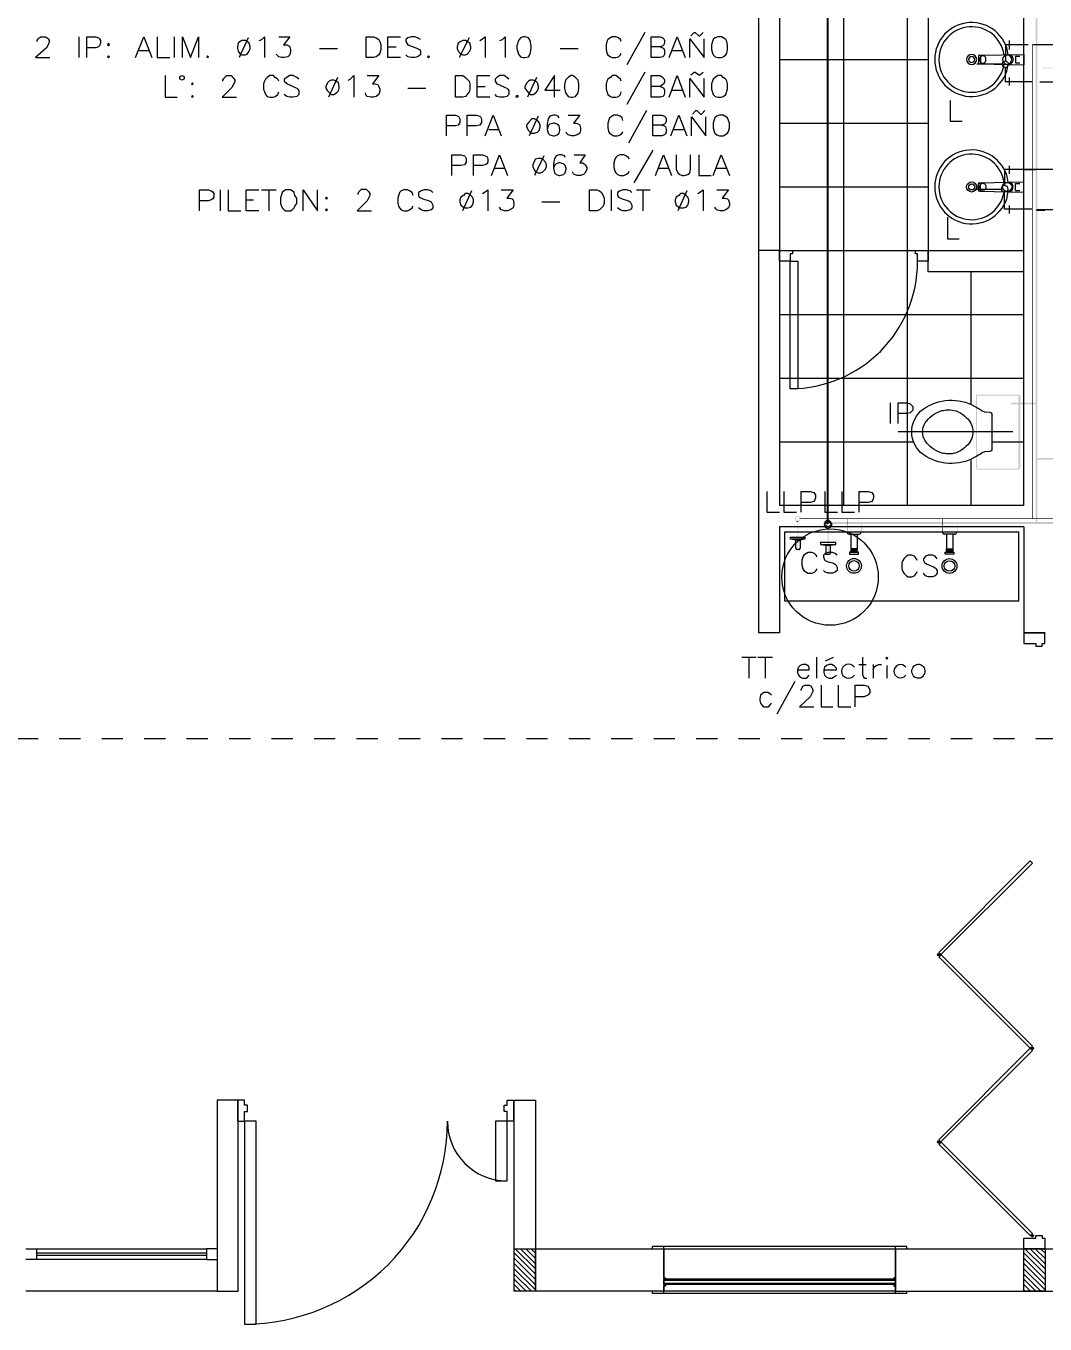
# Model space of a CAD drawing. Header units: metres. Extents: x -22 to 82, y -7 to 32.
# Drawn here: x 11.36 to 16.16, y 12.95 to 19.06 of the extents above; entities that cross this region are included whole.
import ezdxf

# ---------------------------------------------------------------- set-up
doc = ezdxf.new("R2010")
doc.units = ezdxf.units.M
doc.header["$LTSCALE"] = 2
doc.header["$MEASUREMENT"] = 0
doc.linetypes.add('BORDER', pattern=[44.45, 12.7, -6.35, 12.7, -6.35, 0, -6.35])
doc.linetypes.add('DASHDOT', pattern=[25.4, 12.7, -6.35, 0, -6.35])
for name, color, linetype in [('PDF2_-FADE-AC-MONT', 240, 'CONTINUOUS'), ('PDF2_-FADE-IS-AC', 240, 'CONTINUOUS'), ('PDF2_-FADE-IS-AF', 160, 'CONTINUOUS'), ('PDF2_-FADE-IS-AFMONT', 160, 'CONTINUOUS'), ('PDF2_-FADE-IS-TXT', 7, 'CONTINUOUS'), ('PDF2_A_CAL', 240, 'CONTINUOUS'), ('ZLINEA_DE_EJES', 6, 'BORDER'), ('ZSILUETAEDIFICIO', 253, 'CONTINUOUS')]:
    doc.layers.add(name, color=color, linetype=linetype)

msp = doc.modelspace()

# ---------------------------------------------------------------- hatches: boundary and pattern name
at = {"layer": 'PDF2_-FADE-IS-AC'}
h = msp.add_hatch(color=256, dxfattribs=at)
h.paths.add_polyline_path([(14.9857, 16.7264), (14.99, 16.7222), (14.9985, 16.7264), (15.0027, 16.7264), (15.0027, 16.7349), (14.9985, 16.7349), (14.9985, 16.7307), (14.99, 16.7264), (14.9815, 16.7349), (14.9857, 16.7434), (14.99, 16.7476), (14.9985, 16.7434), (15.0027, 16.7349), (15.0027, 16.7476), (14.9985, 16.7476), (14.99, 16.7519), (14.9857, 16.7476), (14.9815, 16.7476), (14.9772, 16.7349), (14.9815, 16.7264)])
h.paths.add_polyline_path([(14.99, 16.5948), (14.9942, 16.5948), (14.9942, 16.7222), (14.99, 16.7222)])
at = {"layer": 'PDF2_-FADE-IS-AF'}
for points in [[(16.3432, 18.8581), (16.3432, 18.8623), (16.1437, 18.8623), (16.1437, 18.8581)], [(16.1109, 18.3781), (16.1109, 18.3866), (16.0556, 18.3866), (16.0556, 18.3781)], [(16.1556, 18.1871), (16.1556, 18.1956), (16.114, 18.1956), (16.114, 18.1871)], [(16.0386, 17.3214), (15.8306, 17.3214), (15.8306, 16.9733), (15.8348, 16.9733), (15.8348, 17.3171), (16.0301, 17.3171), (16.0301, 16.9733), (15.8348, 16.9733), (15.8348, 16.969), (16.0344, 16.969), (16.0344, 16.9733), (16.0386, 16.9733)], [(16.1109, 17.2756), (16.1109, 17.2841), (15.9951, 17.2841), (15.9951, 17.2756)], [(16.2281, 17.0151), (16.2281, 17.0236), (16.1123, 17.0236), (16.1123, 17.0151)], [(15.1322, 16.57), (15.1364, 16.57), (15.1364, 16.6931), (15.1322, 16.6931)], [(15.2895, 16.7186), (15.2895, 16.6752), (15.2942, 16.6752), (15.2942, 16.7144), (15.7455, 16.7144), (15.7455, 16.6752), (15.7425, 16.6752), (15.7425, 16.7144), (15.6723, 16.7144), (15.6805, 16.7186)]]:
    msp.add_hatch(color=256, dxfattribs=at).paths.add_polyline_path(points)
at = {"layer": 'PDF2_-FADE-IS-AFMONT'}
for points in [[(16.1194, 16.7229), (16.1194, 20.5094), (16.1109, 20.5094), (16.1109, 16.7186)], [(16.9934, 16.7133), (16.9934, 16.7218), (15.1331, 16.7218), (15.1331, 16.7133)]]:
    msp.add_hatch(color=256, dxfattribs=at).paths.add_polyline_path(points)
h = msp.add_hatch(color=256, dxfattribs=at)
h.paths.add_polyline_path([(15.1449, 16.7228), (15.1407, 16.7228), (15.1322, 16.7271), (15.1279, 16.7228), (15.1237, 16.7228), (15.1194, 16.7101), (15.1237, 16.7016), (15.1279, 16.7016), (15.1322, 16.6974), (15.1407, 16.7016), (15.1449, 16.7016), (15.1491, 16.7101)])
h.paths.add_polyline_path([(15.1449, 16.7101), (15.1407, 16.7059), (15.1322, 16.7016), (15.1237, 16.7101), (15.1279, 16.7186), (15.1322, 16.7228), (15.1407, 16.7186)], flags=0)
at = {"layer": 'ZSILUETAEDIFICIO'}
h = msp.add_hatch(dxfattribs=at)
h.set_pattern_fill('ANSI31', color=256, scale=0.14, angle=90)
h.set_pattern_definition([(135, (18.650759, 114.654648), (-0.0123743687, -0.0123743687), [])])
h.paths.add_polyline_path([(13.7556, 13.3), (13.6556, 13.3), (13.6556, 13.1), (13.7556, 13.1)])
h = msp.add_hatch(dxfattribs=at)
h.set_pattern_fill('ANSI31', color=256, scale=0.14, angle=90)
h.set_pattern_definition([(135, (21.050759, 114.654648), (-0.0123743687, -0.0123743687), [])])
h.paths.add_polyline_path([(16.1556, 13.3), (16.0556, 13.3), (16.0556, 13.1), (16.1556, 13.1)])

# ---------------------------------------------------------------- linework, layer by layer
at = {"layer": 'PDF2_-FADE-AC-MONT'}
msp.add_lwpolyline([(15.0239, 16.65), (15.0239, 16.6415), (14.956, 16.6415), (14.956, 16.65)], close=True, dxfattribs=at)
for points in [[(15.0239, 16.6415), (15.0027, 16.6373), (14.9815, 16.6373), (14.956, 16.6415)], [(14.9815, 16.5991), (14.9815, 16.6373)], [(15.0027, 16.6373), (15.0027, 16.5991)], [(14.9985, 16.5927), (14.99, 16.5927)]]:
    msp.add_lwpolyline(points, dxfattribs=at)
for centre, start, end in [((14.9878, 16.599), 179.85738, 269.85193), ((14.9963, 16.599), 269.85138, 359.85221)]:
    msp.add_arc(centre, 0.00637, start, end, dxfattribs=at)
at = {"layer": 'PDF2_-FADE-IS-AC', "const_width": 0.003}
for points in [[(16.0964, 16.7376), (16.0964, 17.5366), (16.0964, 18.9685)], [(15.2236, 16.7376), (15.2236, 16.6752)], [(15.6731, 16.7376), (15.6731, 16.6752)], [(15.6731, 16.7376), (16.472, 16.7376), (16.9223, 16.7376), (16.9223, 16.6751)]]:
    msp.add_lwpolyline(points, dxfattribs=at)
at = {"layer": 'PDF2_-FADE-IS-AC'}
msp.add_lwpolyline([(14.99, 16.7222), (14.99, 16.7264)], dxfattribs=at)
msp.add_lwpolyline([(14.9998, 16.7376, 0.003, 0.003, 0), (15.6731, 16.7376, 0, 0, 0)], format="xyseb", dxfattribs=at)
at = {"layer": 'PDF2_-FADE-IS-AF'}
for points in [[(16.0758, 18.9685), (15.9696, 18.9685), (15.9696, 18.892)], [(15.9866, 18.9897), (15.9866, 18.9472)], [(15.8338, 18.8793), (15.9527, 18.8793)], [(16.131, 18.7944), (16.2498, 18.7944), (16.2498, 18.8623)], [(16.0758, 18.3826), (15.9654, 18.3826), (15.9654, 18.3062)], [(15.9866, 18.3996), (15.9866, 18.3614)], [(15.8296, 18.2893), (15.9484, 18.2893)], [(16.2456, 18.2765), (16.2456, 18.1916), (16.131, 18.1916)]]:
    msp.add_lwpolyline(points, dxfattribs=at)
for points in [[(15.9866, 18.8793), (15.9781, 18.8878), (15.9696, 18.892), (15.9569, 18.8878), (15.9527, 18.8793), (15.9569, 18.8666), (15.9696, 18.8623), (15.9781, 18.8666)], [(15.9824, 18.2893), (15.9781, 18.302), (15.9654, 18.3062), (15.9527, 18.302), (15.9484, 18.2893), (15.9527, 18.2808), (15.9654, 18.2765), (15.9781, 18.2808)]]:
    msp.add_lwpolyline(points, close=True, dxfattribs=at)
at = {"layer": 'PDF2_-FADE-IS-AFMONT', "const_width": 0.01}
msp.add_lwpolyline([(15.1319, 16.7112), (15.1319, 20.5009)], dxfattribs=at)
at = {"layer": 'PDF2_-FADE-IS-AFMONT'}
for points in [[(15.1322, 16.7313), (15.1194, 16.7228), (15.1152, 16.7101), (15.1194, 16.6974), (15.1322, 16.6931), (15.1449, 16.6974), (15.1534, 16.7101), (15.1449, 16.7228)], [(15.0982, 16.6252), (15.0982, 16.6167), (15.1704, 16.6167), (15.1704, 16.6252)]]:
    msp.add_lwpolyline(points, close=True, dxfattribs=at)
for points in [[(15.1322, 16.7271), (15.1322, 16.7228)], [(15.1322, 16.6974), (15.1322, 16.7016)], [(15.0982, 16.6167), (15.1237, 16.6125), (15.1449, 16.6125), (15.1704, 16.6167)], [(15.1237, 16.6125), (15.1237, 16.5743)], [(15.1279, 16.57), (15.1407, 16.57)], [(15.1449, 16.5743), (15.1449, 16.6125)]]:
    msp.add_lwpolyline(points, dxfattribs=at)
for centre, start, end in [((15.1258, 16.5764), 180.14779, 270.14862), ((15.1385, 16.5764), 270.14779, 0.14862)]:
    msp.add_arc(centre, 0.00637, start, end, dxfattribs=at)
at = {"layer": 'PDF2_-FADE-IS-TXT'}
for points in [[(14.2702, 19.0279), (14.1853, 18.8751)], [(14.4867, 19.0109), (14.5037, 19.0279), (14.5079, 19.0279), (14.5249, 19.0109), (14.5291, 19.0109), (14.5461, 19.0279)], [(11.4091, 18.9854), (11.4091, 18.9897), (11.4133, 18.9982), (11.4176, 19.0024), (11.426, 19.0067), (11.4473, 19.0067), (11.4558, 19.0024), (11.46, 18.9982), (11.4643, 18.9897), (11.4643, 18.9812), (11.46, 18.9685), (11.4515, 18.9557), (11.4006, 18.909), (11.4685, 18.909)], [(11.6043, 19.0067), (11.6043, 18.909)], [(11.6425, 18.909), (11.6425, 19.0067), (11.685, 19.0067), (11.6977, 19.0024), (11.702, 18.9982), (11.7062, 18.9897), (11.7062, 18.9769), (11.702, 18.9642), (11.6977, 18.96), (11.685, 18.9557), (11.6425, 18.9557)], [(11.8718, 18.909), (11.91, 19.0067), (11.9482, 18.909)], [(11.9737, 19.0067), (11.9737, 18.909), (12.0331, 18.909)], [(12.0543, 19.0067), (12.0543, 18.909)], [(12.0925, 18.909), (12.0925, 19.0067), (12.1307, 18.909), (12.1689, 19.0067), (12.1689, 18.909)], [(12.4024, 19.0024), (12.3599, 18.909)], [(12.4533, 18.9897), (12.4661, 18.9939), (12.4788, 19.0067), (12.4788, 18.909)], [(12.5467, 19.0067), (12.5977, 19.0067), (12.568, 18.9685), (12.5849, 18.9685), (12.5934, 18.9642), (12.5977, 18.96), (12.6019, 18.9472), (12.6019, 18.9387), (12.5977, 18.9218), (12.5892, 18.9133), (12.5722, 18.909), (12.5595, 18.909), (12.5467, 18.9133), (12.5425, 18.9175), (12.534, 18.926)], [(12.7378, 18.9515), (12.8227, 18.9515)], [(13.1198, 18.909), (13.0604, 18.909), (13.0604, 19.0067), (13.1198, 19.0067)], [(13.0604, 18.96), (13.0986, 18.96)], [(13.2132, 18.9939), (13.2005, 19.0024), (13.1877, 19.0067), (13.1707, 19.0067), (13.1538, 19.0024), (13.1453, 18.9939), (13.1453, 18.9854), (13.1538, 18.9685), (13.1665, 18.9642), (13.192, 18.9557), (13.2089, 18.9472), (13.2132, 18.9387), (13.2132, 18.9218), (13.2005, 18.9133), (13.1877, 18.909), (13.1707, 18.909), (13.1538, 18.9133), (13.1453, 18.9218)], [(13.4424, 19.0024), (13.3957, 18.909)], [(13.4934, 18.9897), (13.5019, 18.9939), (13.5188, 19.0067), (13.5188, 18.909)], [(13.5868, 18.9897), (13.5995, 18.9939), (13.6122, 19.0067), (13.6122, 18.909)], [(13.8712, 18.9515), (13.9561, 18.9515)], [(14.1598, 18.9854), (14.1556, 18.9939), (14.1471, 19.0024), (14.1344, 19.0067), (14.1174, 19.0067), (14.1089, 19.0024), (14.0962, 18.9939), (14.0919, 18.9854), (14.0877, 18.9685), (14.0877, 18.9472), (14.0919, 18.9303), (14.0962, 18.9218), (14.1089, 18.9133), (14.1174, 18.909), (14.1344, 18.909), (14.1471, 18.9133), (14.1556, 18.9218), (14.1598, 18.9303)], [(14.3424, 18.96), (14.3551, 18.9557), (14.3593, 18.9515), (14.3636, 18.943), (14.3636, 18.926), (14.3593, 18.9175), (14.3551, 18.9133), (14.3424, 18.909), (14.2999, 18.909), (14.2999, 19.0067), (14.3424, 19.0067), (14.3551, 19.0024), (14.3593, 18.9982), (14.3636, 18.9897), (14.3636, 18.9812), (14.3593, 18.9685), (14.3551, 18.9642), (14.3424, 18.96), (14.2999, 18.96)], [(14.3848, 18.909), (14.423, 19.0067), (14.4612, 18.909)], [(14.4824, 18.909), (14.4824, 18.9982), (14.5504, 18.909), (14.5504, 18.9982)], [(11.8888, 18.943), (11.9354, 18.943)], [(14.3975, 18.943), (14.4442, 18.943)], [(14.2702, 18.8411), (14.1853, 18.6883)], [(14.4867, 18.8284), (14.5037, 18.8411), (14.5079, 18.8411), (14.5249, 18.8284), (14.5291, 18.8284), (14.5461, 18.8411)], [(12.0119, 18.8241), (12.0119, 18.7222), (12.067, 18.7222)], [(12.2835, 18.7987), (12.2835, 18.8029), (12.2878, 18.8114), (12.3005, 18.8241), (12.3217, 18.8241), (12.3302, 18.8156), (12.3345, 18.8114), (12.3387, 18.8029), (12.3387, 18.7944), (12.326, 18.7689), (12.2793, 18.7222), (12.3472, 18.7222)], [(12.5467, 18.7987), (12.5425, 18.8071), (12.5297, 18.8156), (12.5213, 18.8241), (12.5043, 18.8241), (12.4915, 18.8156), (12.4831, 18.8071), (12.4788, 18.7987), (12.4746, 18.7859), (12.4746, 18.7605), (12.4831, 18.735), (12.4915, 18.7265), (12.5043, 18.7222), (12.5213, 18.7222), (12.5297, 18.7265), (12.5425, 18.735), (12.5467, 18.7477)], [(12.6401, 18.8071), (12.6316, 18.8156), (12.6146, 18.8241), (12.5977, 18.8241), (12.5722, 18.8071), (12.5722, 18.7987), (12.5807, 18.7902), (12.5849, 18.7859), (12.5934, 18.7817), (12.6231, 18.7689), (12.6316, 18.7647), (12.6359, 18.7605), (12.6401, 18.752), (12.6401, 18.735), (12.6316, 18.7265), (12.6146, 18.7222), (12.5977, 18.7222), (12.5849, 18.7265), (12.5722, 18.735)], [(12.8227, 18.8156), (12.7802, 18.7222)], [(12.8736, 18.8029), (12.8821, 18.8071), (12.8991, 18.8241), (12.8991, 18.7222)], [(12.9627, 18.8241), (13.0179, 18.8241), (12.9882, 18.7859), (13.0009, 18.7859), (13.0137, 18.7817), (13.0179, 18.7732), (13.0222, 18.7605), (13.0222, 18.752), (13.0179, 18.735), (13.0052, 18.7265), (12.9925, 18.7222), (12.9797, 18.7222), (12.9627, 18.7265), (12.9585, 18.7307), (12.9542, 18.7435)], [(13.5401, 18.7222), (13.4806, 18.7222), (13.4806, 18.8241), (13.5401, 18.8241)], [(13.4806, 18.7732), (13.5188, 18.7732)], [(13.6292, 18.8071), (13.6207, 18.8156), (13.608, 18.8241), (13.5868, 18.8241), (13.574, 18.8156), (13.5655, 18.8071), (13.5655, 18.7987), (13.5698, 18.7902), (13.574, 18.7859), (13.5825, 18.7817), (13.6122, 18.7689), (13.6207, 18.7647), (13.625, 18.7605), (13.6292, 18.752), (13.6292, 18.735), (13.6207, 18.7265), (13.608, 18.7222), (13.5868, 18.7222), (13.574, 18.7265), (13.5655, 18.735)], [(13.7608, 18.8156), (13.7183, 18.7222)], [(13.8457, 18.7222), (13.8457, 18.8241), (13.799, 18.7562), (13.8712, 18.7562)], [(14.1598, 18.7987), (14.1556, 18.8071), (14.1471, 18.8156), (14.1344, 18.8241), (14.1174, 18.8241), (14.1089, 18.8156), (14.0962, 18.8071), (14.0919, 18.7987), (14.0877, 18.7859), (14.0877, 18.7605), (14.0962, 18.735), (14.1089, 18.7265), (14.1174, 18.7222), (14.1344, 18.7222), (14.1471, 18.7265), (14.1556, 18.735), (14.1598, 18.7477)], [(14.3424, 18.7732), (14.3551, 18.7689), (14.3593, 18.7647), (14.3636, 18.7562), (14.3636, 18.7435), (14.3593, 18.7307), (14.3551, 18.7265), (14.3424, 18.7222), (14.2999, 18.7222), (14.2999, 18.8241), (14.3424, 18.8241), (14.3551, 18.8156), (14.3593, 18.8114), (14.3636, 18.8029), (14.3636, 18.7944), (14.3593, 18.7859), (14.3551, 18.7817), (14.3424, 18.7732), (14.2999, 18.7732)], [(14.3848, 18.7222), (14.423, 18.8241), (14.4612, 18.7222)], [(14.4824, 18.7222), (14.4824, 18.8114), (14.5504, 18.7222), (14.5504, 18.8114)], [(13.1538, 18.7647), (13.2387, 18.7647)], [(14.3975, 18.7562), (14.4442, 18.7562)], [(15.7093, 18.7071), (15.7093, 18.6095), (15.7645, 18.6095)], [(14.278, 18.6593), (14.1931, 18.5065)], [(14.4945, 18.6424), (14.5115, 18.6593), (14.5157, 18.6593), (14.5327, 18.6424), (14.537, 18.6424), (14.5539, 18.6593)], [(13.3356, 18.5405), (13.3356, 18.6381), (13.3781, 18.6381), (13.3908, 18.6339), (13.3951, 18.6296), (13.3993, 18.6211), (13.3993, 18.6042), (13.3951, 18.5957), (13.3908, 18.5914), (13.3781, 18.5872), (13.3356, 18.5872)], [(13.4333, 18.5405), (13.4333, 18.6381), (13.4757, 18.6381), (13.4927, 18.6339), (13.4969, 18.6296), (13.5012, 18.6211), (13.5012, 18.6042), (13.4969, 18.5957), (13.4927, 18.5914), (13.4757, 18.5872), (13.4333, 18.5872)], [(13.5182, 18.5405), (13.5564, 18.6381), (13.5946, 18.5405)], [(13.7686, 18.6339), (13.7262, 18.5405)], [(13.8663, 18.6254), (13.862, 18.6339), (13.8493, 18.6381), (13.8408, 18.6381), (13.8238, 18.6339), (13.8153, 18.6211), (13.8111, 18.5957), (13.8111, 18.5702), (13.8153, 18.5532), (13.8238, 18.5447), (13.8408, 18.5405), (13.845, 18.5405), (13.8578, 18.5447), (13.8663, 18.5532), (13.8705, 18.566), (13.8705, 18.5702), (13.8663, 18.5872), (13.8578, 18.5957), (13.845, 18.5999), (13.8408, 18.5999), (13.8238, 18.5957), (13.8153, 18.5872), (13.8111, 18.5702)], [(13.9087, 18.6381), (13.9639, 18.6381), (13.9342, 18.5999), (13.9469, 18.5999), (13.9596, 18.5957), (13.9639, 18.5914), (13.9681, 18.5787), (13.9681, 18.566), (13.9639, 18.5532), (13.9512, 18.5447), (13.9384, 18.5405), (13.9257, 18.5405), (13.9087, 18.5447), (13.9045, 18.549), (13.9002, 18.5575)], [(14.1677, 18.6127), (14.1634, 18.6254), (14.1549, 18.6339), (14.1422, 18.6381), (14.1252, 18.6381), (14.1167, 18.6339), (14.104, 18.6254), (14.0955, 18.5999), (14.0955, 18.5787), (14.0997, 18.5617), (14.104, 18.5532), (14.1167, 18.5447), (14.1252, 18.5405), (14.1422, 18.5405), (14.1549, 18.5447), (14.1634, 18.5532), (14.1677, 18.5617)], [(14.3502, 18.5914), (14.3629, 18.5872), (14.3672, 18.5829), (14.3714, 18.5702), (14.3714, 18.5575), (14.3672, 18.549), (14.3629, 18.5447), (14.3502, 18.5405), (14.3077, 18.5405), (14.3077, 18.6381), (14.3502, 18.6381), (14.3629, 18.6339), (14.3672, 18.6296), (14.3714, 18.6211), (14.3714, 18.6084), (14.3672, 18.5999), (14.3629, 18.5957), (14.3502, 18.5914), (14.3077, 18.5914)], [(14.3926, 18.5405), (14.4308, 18.6381), (14.469, 18.5405)], [(14.4903, 18.5405), (14.4903, 18.6296), (14.5582, 18.5405), (14.5582, 18.6296)], [(13.5351, 18.5702), (13.5818, 18.5702)], [(14.4054, 18.5702), (14.4521, 18.5702)], [(14.3077, 18.4726), (14.2186, 18.3197)], [(13.3611, 18.3537), (13.3611, 18.4513), (13.4036, 18.4513), (13.4205, 18.4471), (13.4248, 18.4429), (13.429, 18.4344), (13.429, 18.4174), (13.4248, 18.4089), (13.4205, 18.4046), (13.4036, 18.4004), (13.3611, 18.4004)], [(13.463, 18.3537), (13.463, 18.4513), (13.5054, 18.4513), (13.5182, 18.4471), (13.5267, 18.4429), (13.5309, 18.4344), (13.5309, 18.4174), (13.5267, 18.4089), (13.5182, 18.4046), (13.5054, 18.4004), (13.463, 18.4004)], [(13.5479, 18.3537), (13.5861, 18.4513), (13.6243, 18.3537)], [(13.7941, 18.4471), (13.7516, 18.3537)], [(13.896, 18.4386), (13.8917, 18.4471), (13.879, 18.4513), (13.8663, 18.4513), (13.8535, 18.4471), (13.845, 18.4344), (13.8408, 18.4089), (13.8408, 18.3877), (13.845, 18.3664), (13.8535, 18.358), (13.8663, 18.3537), (13.8705, 18.3537), (13.8875, 18.358), (13.896, 18.3664), (13.9002, 18.3834), (13.9002, 18.3877), (13.896, 18.4004), (13.8875, 18.4089), (13.8705, 18.4131), (13.8663, 18.4131), (13.8535, 18.4089), (13.845, 18.4004), (13.8408, 18.3877)], [(13.9384, 18.4513), (13.9894, 18.4513), (13.9639, 18.4131), (13.9766, 18.4131), (13.9851, 18.4089), (13.9894, 18.4046), (13.9979, 18.3919), (13.9979, 18.3834), (13.9894, 18.3664), (13.9809, 18.358), (13.9681, 18.3537), (13.9512, 18.3537), (13.9384, 18.358), (13.9342, 18.3622), (13.9299, 18.3707)], [(14.1974, 18.4301), (14.1931, 18.4386), (14.1804, 18.4471), (14.1719, 18.4513), (14.1549, 18.4513), (14.1422, 18.4471), (14.1337, 18.4386), (14.1294, 18.4301), (14.1252, 18.4131), (14.1252, 18.3919), (14.1294, 18.3749), (14.1337, 18.3664), (14.1422, 18.358), (14.1549, 18.3537), (14.1719, 18.3537), (14.1804, 18.358), (14.1931, 18.3664), (14.1974, 18.3749)], [(14.3205, 18.3537), (14.3587, 18.4513), (14.3969, 18.3537)], [(14.4181, 18.4513), (14.4181, 18.3834), (14.4266, 18.3664), (14.4351, 18.358), (14.4478, 18.3537), (14.4563, 18.3537), (14.4733, 18.358), (14.4818, 18.3664), (14.486, 18.3834), (14.486, 18.4513)], [(14.5242, 18.4513), (14.5242, 18.3537), (14.5837, 18.3537)], [(14.5922, 18.3537), (14.6304, 18.4513), (14.6686, 18.3537)], [(13.5606, 18.3877), (13.6116, 18.3877)], [(14.3332, 18.3877), (14.3799, 18.3877)], [(14.6049, 18.3877), (14.6516, 18.3877)], [(12.1725, 18.1882), (12.1725, 18.2858), (12.215, 18.2858), (12.2277, 18.2815), (12.2362, 18.2773), (12.2404, 18.2688), (12.2404, 18.2518), (12.2362, 18.2433), (12.2277, 18.2391), (12.215, 18.2348), (12.1725, 18.2348)], [(12.2701, 18.2858), (12.2701, 18.1882)], [(12.3083, 18.2858), (12.3083, 18.1882), (12.3678, 18.1882)], [(12.4527, 18.1882), (12.3932, 18.1882), (12.3932, 18.2858), (12.4527, 18.2858)], [(12.4654, 18.2858), (12.5333, 18.2858)], [(12.4994, 18.2858), (12.4994, 18.1882)], [(12.6607, 18.1882), (12.6607, 18.2858), (12.7286, 18.1882), (12.7286, 18.2858)], [(12.9196, 18.2646), (12.9196, 18.2688), (12.9239, 18.2773), (12.9366, 18.29), (12.9578, 18.29), (12.9663, 18.2815), (12.9706, 18.2773), (12.9748, 18.2688), (12.9748, 18.2603), (12.9621, 18.2348), (12.9154, 18.1882), (12.9833, 18.1882)], [(13.1786, 18.2603), (13.1743, 18.2731), (13.1616, 18.2815), (13.1531, 18.2858), (13.1361, 18.2858), (13.1234, 18.2815), (13.1149, 18.2731), (13.1064, 18.2476), (13.1064, 18.2221), (13.1106, 18.2094), (13.1149, 18.2009), (13.1234, 18.1924), (13.1361, 18.1882), (13.1531, 18.1882), (13.1616, 18.1924), (13.1743, 18.2009), (13.1786, 18.2094)], [(13.272, 18.2731), (13.2635, 18.2815), (13.2465, 18.2858), (13.2295, 18.2858), (13.2168, 18.2815), (13.204, 18.2731), (13.204, 18.2603), (13.2083, 18.2518), (13.2253, 18.2433), (13.255, 18.2348), (13.2635, 18.2306), (13.272, 18.2136), (13.272, 18.2009), (13.2635, 18.1924), (13.2465, 18.1882), (13.2295, 18.1882), (13.2168, 18.1924), (13.204, 18.2009)], [(13.4545, 18.2815), (13.412, 18.1882)], [(13.5054, 18.2688), (13.5139, 18.2731), (13.5309, 18.2858), (13.5309, 18.1882)], [(13.5946, 18.2858), (13.6498, 18.2858), (13.62, 18.2476), (13.6328, 18.2476), (13.6455, 18.2433), (13.6498, 18.2391), (13.654, 18.2221), (13.654, 18.2136), (13.6498, 18.2009), (13.637, 18.1924), (13.6243, 18.1882), (13.6116, 18.1882), (13.5946, 18.1924), (13.5903, 18.1966), (13.5861, 18.2051)], [(14.1125, 18.2858), (14.1125, 18.1882)], [(14.2101, 18.2731), (14.2016, 18.2815), (14.1846, 18.2858), (14.1677, 18.2858), (14.1549, 18.2815), (14.1422, 18.2731), (14.1422, 18.2603), (14.1464, 18.2518), (14.1634, 18.2433), (14.1931, 18.2348), (14.2016, 18.2306), (14.2101, 18.2136), (14.2101, 18.2009), (14.2016, 18.1924), (14.1846, 18.1882), (14.1677, 18.1882), (14.1549, 18.1924), (14.1422, 18.2009)], [(14.2313, 18.2858), (14.295, 18.2858)], [(14.261, 18.2858), (14.261, 18.1882)], [(14.469, 18.2815), (14.4266, 18.1882)], [(14.52, 18.2688), (14.5285, 18.2731), (14.5455, 18.2858), (14.5455, 18.1882)], [(14.6091, 18.2858), (14.6643, 18.2858), (14.6346, 18.2476), (14.6473, 18.2476), (14.6601, 18.2433), (14.6643, 18.2391), (14.6686, 18.2221), (14.6686, 18.2136), (14.6643, 18.2009), (14.6516, 18.1924), (14.6388, 18.1882), (14.6261, 18.1882), (14.6091, 18.1924), (14.6049, 18.1966), (14.6006, 18.2051)], [(12.3932, 18.2391), (12.4272, 18.2391)], [(13.7856, 18.2306), (13.8705, 18.2306)], [(15.6966, 18.1573), (15.6966, 18.0555), (15.7517, 18.0555)], [(15.4263, 17.2832), (15.4263, 17.1856)], [(15.4645, 17.1856), (15.4645, 17.2832), (15.5069, 17.2832), (15.5197, 17.2789), (15.5324, 17.2662), (15.5324, 17.2492), (15.5197, 17.2365), (15.5069, 17.2323), (15.4645, 17.2323)], [(14.8452, 16.8654), (14.8452, 16.7677), (14.9047, 16.7677)], [(14.9259, 16.8654), (14.9259, 16.7677), (14.9853, 16.7677)], [(15.0066, 16.7677), (15.0066, 16.8654), (15.049, 16.8654), (15.066, 16.8611), (15.0702, 16.8569), (15.0745, 16.8484), (15.0745, 16.8356), (15.0702, 16.8229), (15.066, 16.8187), (15.049, 16.8144), (15.0066, 16.8144)], [(15.1183, 16.8654), (15.1183, 16.7677), (15.1777, 16.7677)], [(15.199, 16.8654), (15.199, 16.7677), (15.2584, 16.7677)], [(15.2796, 16.7677), (15.2796, 16.8654), (15.3221, 16.8654), (15.339, 16.8611), (15.3433, 16.8569), (15.3475, 16.8484), (15.3475, 16.8356), (15.3433, 16.8229), (15.339, 16.8187), (15.3221, 16.8144), (15.2796, 16.8144)], [(15.0824, 16.5573), (15.0782, 16.5658), (15.0697, 16.5743), (15.057, 16.5785), (15.04, 16.5785), (15.0315, 16.5743), (15.0188, 16.5658), (15.0145, 16.5573), (15.0103, 16.5403), (15.0103, 16.5191), (15.0145, 16.5021), (15.0188, 16.4936), (15.0315, 16.4851), (15.04, 16.4809), (15.057, 16.4809), (15.0697, 16.4851), (15.0782, 16.4936), (15.0824, 16.5021)], [(15.1758, 16.5658), (15.1673, 16.5743), (15.1546, 16.5785), (15.1334, 16.5785), (15.1206, 16.5743), (15.1122, 16.5658), (15.1122, 16.5573), (15.1164, 16.5446), (15.1206, 16.5403), (15.1291, 16.5361), (15.1588, 16.5276), (15.1673, 16.5233), (15.1716, 16.5191), (15.1758, 16.5064), (15.1758, 16.4936), (15.1673, 16.4851), (15.1546, 16.4809), (15.1334, 16.4809), (15.1206, 16.4851), (15.1122, 16.4936)], [(15.5536, 16.5403), (15.5494, 16.5488), (15.5409, 16.5615), (15.5282, 16.5658), (15.5112, 16.5658), (15.5027, 16.5615), (15.49, 16.5488), (15.4857, 16.5403), (15.4815, 16.5276), (15.4815, 16.5021), (15.4857, 16.4894), (15.49, 16.4809), (15.5027, 16.4682), (15.5112, 16.4639), (15.5282, 16.4639), (15.5409, 16.4682), (15.5494, 16.4809), (15.5536, 16.4894)], [(15.647, 16.5488), (15.6385, 16.5615), (15.6258, 16.5658), (15.6046, 16.5658), (15.5918, 16.5615), (15.5833, 16.5488), (15.5833, 16.5403), (15.5876, 16.5318), (15.5918, 16.5276), (15.6003, 16.5233), (15.63, 16.5106), (15.6385, 16.5064), (15.6428, 16.5021), (15.647, 16.4936), (15.647, 16.4809), (15.6385, 16.4682), (15.6258, 16.4639), (15.6046, 16.4639), (15.5918, 16.4682), (15.5833, 16.4809)], [(14.7269, 16.085), (14.7948, 16.085)], [(14.7608, 16.085), (14.7608, 15.9874)], [(14.8033, 16.085), (14.8712, 16.085)], [(14.8372, 16.085), (14.8372, 15.9874)], [(15.0792, 16.085), (15.0792, 15.9874)], [(15.1217, 16.0681), (15.1599, 16.085)], [(15.2957, 16.085), (15.2957, 16.0044), (15.2999, 15.9916), (15.3084, 15.9874), (15.3169, 15.9874)], [(14.9901, 16.0256), (15.0452, 16.0256), (15.0452, 16.0341), (15.041, 16.0426), (15.0368, 16.0468), (15.0283, 16.0511), (15.0155, 16.0511), (15.0028, 16.0468), (14.9943, 16.0383), (14.9901, 16.0256), (14.9901, 16.0129), (14.9943, 16.0001), (15.0028, 15.9916), (15.0155, 15.9874), (15.0283, 15.9874), (15.0368, 15.9916), (15.0452, 16.0001)], [(15.1132, 16.0256), (15.1726, 16.0256), (15.1726, 16.0341), (15.1641, 16.0426), (15.1599, 16.0468), (15.1514, 16.0511), (15.1386, 16.0511), (15.1259, 16.0468), (15.1174, 16.0383), (15.1132, 16.0256), (15.1132, 16.0129), (15.1174, 16.0001), (15.1259, 15.9916), (15.1386, 15.9874), (15.1514, 15.9874), (15.1599, 15.9916), (15.1726, 16.0001)], [(15.2787, 16.0511), (15.3127, 16.0511)], [(15.3466, 16.0511), (15.3466, 15.9874)], [(15.3466, 16.0256), (15.3509, 16.0383), (15.3594, 16.0468), (15.3721, 16.0511), (15.3848, 16.0511)], [(15.4103, 16.0468), (15.4103, 15.9874)], [(14.9773, 15.9704), (14.8924, 15.8176)], [(14.867, 15.9067), (14.8585, 15.9152), (14.85, 15.9195), (14.833, 15.9195), (14.8245, 15.9152), (14.816, 15.9067), (14.8118, 15.8898), (14.8118, 15.8813), (14.816, 15.8685), (14.8245, 15.8558), (14.833, 15.8516), (14.85, 15.8516), (14.8585, 15.8558), (14.867, 15.8685)], [(15.007, 15.928), (15.007, 15.9322), (15.0155, 15.9492), (15.024, 15.9534), (15.0452, 15.9534), (15.0537, 15.9492), (15.0622, 15.9322), (15.0622, 15.9237), (15.0495, 15.8983), (14.9985, 15.8516), (15.0665, 15.8516)], [(15.1004, 15.9534), (15.1004, 15.8516), (15.1556, 15.8516)], [(15.1811, 15.9534), (15.1811, 15.8516), (15.2405, 15.8516)], [(15.2617, 15.8516), (15.2617, 15.9534), (15.3042, 15.9534), (15.3212, 15.9492), (15.3297, 15.9322), (15.3297, 15.9195), (15.3254, 15.911), (15.3212, 15.9067), (15.3042, 15.8983), (15.2617, 15.8983)]]:
    msp.add_lwpolyline(points, dxfattribs=at)
for points in [[(11.7444, 18.9769), (11.7402, 18.9685), (11.7444, 18.9642), (11.7487, 18.9685)], [(12.3727, 18.9897), (12.3642, 18.9854), (12.3557, 18.9769), (12.3515, 18.96), (12.3515, 18.9515), (12.3557, 18.9387), (12.3642, 18.926), (12.3727, 18.9218), (12.3897, 18.9218), (12.3982, 18.926), (12.4066, 18.9387), (12.4109, 18.9515), (12.4109, 18.96), (12.4066, 18.9769), (12.3982, 18.9854), (12.3897, 18.9897)], [(12.9585, 18.909), (12.9585, 19.0067), (12.9925, 19.0067), (13.0052, 19.0024), (13.0179, 18.9939), (13.0222, 18.9854), (13.0264, 18.9685), (13.0264, 18.9472), (13.0222, 18.9303), (13.0179, 18.9218), (13.0052, 18.9133), (12.9925, 18.909)], [(13.4127, 18.9897), (13.4042, 18.9854), (13.3915, 18.9769), (13.3872, 18.96), (13.3872, 18.9515), (13.3915, 18.9387), (13.4042, 18.926), (13.4127, 18.9218), (13.4254, 18.9218), (13.4339, 18.926), (13.4467, 18.9387), (13.4509, 18.9515), (13.4509, 18.96), (13.4467, 18.9769), (13.4339, 18.9854), (13.4254, 18.9897)], [(13.6971, 19.0067), (13.6844, 19.0024), (13.6759, 18.9897), (13.6674, 18.9642), (13.6674, 18.9515), (13.6759, 18.926), (13.6844, 18.9133), (13.6971, 18.909), (13.7056, 18.909), (13.7226, 18.9133), (13.7311, 18.926), (13.7353, 18.9515), (13.7353, 18.9642), (13.7311, 18.9897), (13.7226, 19.0024), (13.7056, 19.0067)], [(14.614, 19.0067), (14.6013, 19.0024), (14.5928, 18.9939), (14.5886, 18.9854), (14.5843, 18.9685), (14.5843, 18.9472), (14.5886, 18.9303), (14.5928, 18.9218), (14.6013, 18.9133), (14.614, 18.909), (14.631, 18.909), (14.6395, 18.9133), (14.6522, 18.9218), (14.6565, 18.9303), (14.6607, 18.9472), (14.6607, 18.9685), (14.6565, 18.9854), (14.6522, 18.9939), (14.6395, 19.0024), (14.631, 19.0067)], [(11.7444, 18.9175), (11.7402, 18.9133), (11.7444, 18.909), (11.7487, 18.9133)], [(12.2114, 18.9175), (12.2071, 18.9133), (12.2114, 18.909), (12.2156, 18.9133)], [(13.2514, 18.9175), (13.2472, 18.9133), (13.2514, 18.909), (13.2556, 18.9133)], [(12.1392, 18.7902), (12.135, 18.7859), (12.1392, 18.7817), (12.1435, 18.7859)], [(12.7929, 18.8029), (12.7844, 18.7987), (12.776, 18.7902), (12.7675, 18.7732), (12.7675, 18.7647), (12.776, 18.752), (12.7929, 18.735), (12.8057, 18.735), (12.8184, 18.7435), (12.8269, 18.752), (12.8311, 18.7647), (12.8311, 18.7732), (12.8269, 18.7902), (12.8184, 18.7987), (12.8057, 18.8029)], [(13.3787, 18.7222), (13.3787, 18.8241), (13.4127, 18.8241), (13.4254, 18.8156), (13.4424, 18.7987), (13.4467, 18.7859), (13.4467, 18.7605), (13.4424, 18.7477), (13.4339, 18.735), (13.4254, 18.7265), (13.4127, 18.7222)], [(13.7311, 18.8029), (13.7226, 18.7987), (13.7141, 18.7902), (13.7056, 18.7732), (13.7056, 18.7647), (13.7141, 18.752), (13.7226, 18.7435), (13.7311, 18.735), (13.7438, 18.735), (13.7566, 18.7435), (13.765, 18.752), (13.7693, 18.7647), (13.7693, 18.7732), (13.765, 18.7902), (13.7566, 18.7987), (13.7438, 18.8029)], [(13.9221, 18.8241), (13.9094, 18.8156), (13.8966, 18.8029), (13.8924, 18.7817), (13.8924, 18.7647), (13.8966, 18.7435), (13.9094, 18.7265), (13.9221, 18.7222), (13.9306, 18.7222), (13.9433, 18.7265), (13.9561, 18.7435), (13.9603, 18.7647), (13.9603, 18.7817), (13.9561, 18.8029), (13.9433, 18.8156), (13.9306, 18.8241)], [(14.614, 18.8241), (14.6013, 18.8156), (14.5928, 18.8071), (14.5886, 18.7987), (14.5843, 18.7859), (14.5843, 18.7605), (14.5928, 18.735), (14.6013, 18.7265), (14.614, 18.7222), (14.631, 18.7222), (14.6395, 18.7265), (14.6522, 18.735), (14.6607, 18.7605), (14.6607, 18.7859), (14.6565, 18.7987), (14.6522, 18.8071), (14.6395, 18.8156), (14.631, 18.8241)], [(12.1392, 18.7307), (12.135, 18.7265), (12.1392, 18.7222), (12.1435, 18.7265)], [(13.6674, 18.7307), (13.6632, 18.7265), (13.6674, 18.7222), (13.6759, 18.7265)], [(13.7389, 18.6211), (13.7219, 18.6042), (13.7134, 18.5914), (13.7134, 18.5829), (13.7219, 18.566), (13.7304, 18.5575), (13.7389, 18.5532), (13.7516, 18.5532), (13.7644, 18.5575), (13.7729, 18.566), (13.7771, 18.5829), (13.7771, 18.5914), (13.7729, 18.6042), (13.7644, 18.6127), (13.7516, 18.6211)], [(14.6219, 18.6381), (14.6091, 18.6339), (14.6006, 18.6254), (14.5922, 18.5999), (14.5922, 18.5787), (14.5964, 18.5617), (14.6006, 18.5532), (14.6091, 18.5447), (14.6219, 18.5405), (14.6388, 18.5405), (14.6473, 18.5447), (14.6601, 18.5532), (14.6643, 18.5617), (14.6686, 18.5787), (14.6686, 18.5999), (14.6601, 18.6254), (14.6473, 18.6339), (14.6388, 18.6381)], [(13.7686, 18.4344), (13.7559, 18.4301), (13.7474, 18.4174), (13.7432, 18.4046), (13.7432, 18.3962), (13.7474, 18.3834), (13.7559, 18.3707), (13.7686, 18.3664), (13.7814, 18.3664), (13.7898, 18.3707), (13.8026, 18.3834), (13.8068, 18.3962), (13.8068, 18.4046), (13.8026, 18.4174), (13.7898, 18.4301), (13.7814, 18.4344)], [(12.58, 18.2858), (12.5715, 18.2815), (12.563, 18.2731), (12.5546, 18.2476), (12.5546, 18.2221), (12.5588, 18.2094), (12.563, 18.2009), (12.5715, 18.1924), (12.58, 18.1882), (12.6012, 18.1882), (12.6097, 18.1924), (12.6182, 18.2009), (12.6225, 18.2094), (12.631, 18.2221), (12.631, 18.2476), (12.6225, 18.2603), (12.6182, 18.2731), (12.6097, 18.2815), (12.6012, 18.2858)], [(14.0106, 18.1882), (14.0106, 18.2858), (14.0445, 18.2858), (14.0573, 18.2815), (14.0658, 18.2731), (14.0743, 18.2603), (14.0785, 18.2476), (14.0785, 18.2221), (14.0743, 18.2094), (14.0573, 18.1924), (14.0445, 18.1882)], [(12.771, 18.2518), (12.7668, 18.2476), (12.771, 18.2433), (12.7753, 18.2476)], [(13.4248, 18.2688), (13.4163, 18.2603), (13.4036, 18.2518), (13.3993, 18.2391), (13.3993, 18.2306), (13.4036, 18.2136), (13.4163, 18.2051), (13.4248, 18.2009), (13.4375, 18.2009), (13.4502, 18.2051), (13.4587, 18.2136), (13.463, 18.2306), (13.463, 18.2391), (13.4587, 18.2518), (13.4502, 18.2603), (13.4375, 18.2688)], [(14.4393, 18.2688), (14.4308, 18.2603), (14.4181, 18.2518), (14.4139, 18.2391), (14.4139, 18.2306), (14.4181, 18.2136), (14.4308, 18.2051), (14.4393, 18.2009), (14.4521, 18.2009), (14.4648, 18.2051), (14.4733, 18.2136), (14.4775, 18.2306), (14.4775, 18.2391), (14.4733, 18.2518), (14.4648, 18.2603), (14.4521, 18.2688)], [(12.771, 18.1966), (12.7668, 18.1924), (12.771, 18.1882), (12.7753, 18.1924)], [(15.4061, 16.0808), (15.4103, 16.0765), (15.4146, 16.0808), (15.4103, 16.085)]]:
    msp.add_lwpolyline(points, close=True, dxfattribs=at)
msp.add_circle((12.0904, 18.8135), 0.0106, dxfattribs=at)
for centre, radius, start, end in [((15.2305, 16.0192), 0.0331, 35.29335, 324.70665), ((15.4748, 16.0192), 0.0312, 37.76976, 322.23024)]:
    msp.add_arc(centre, radius, start, end, dxfattribs=at)
msp.add_ellipse((15.5589, 16.0192), major_axis=(0, 0.0332), ratio=0.911239, start_param=0.284114, end_param=6.567299, dxfattribs=at)
at = {"layer": 'PDF2_A_CAL'}
for points in [[(16.2498, 18.892), (16.2498, 18.9685), (16.0964, 18.9685)], [(16.0964, 18.7944), (15.9696, 18.7944), (15.9696, 18.8623)], [(15.9866, 18.8156), (15.9866, 18.7774)], [(16.2456, 18.3062), (16.2456, 18.3826), (16.0964, 18.3826)], [(16.0964, 18.1959), (15.9654, 18.1959), (15.9654, 18.2765)], [(15.9866, 18.2128), (15.9866, 18.1746)]]:
    msp.add_lwpolyline(points, dxfattribs=at)
msp.add_circle((15.143, 16.4628, 0), 0.2271, dxfattribs=at)
at = {"layer": 'ZLINEA_DE_EJES', "linetype": 'DASHDOT', "ltscale": 0.001}
msp.add_line((-20.6876, 15.7032, 0), (33.3816, 15.7032, 0), dxfattribs=at)
at = {"layer": 'ZSILUETAEDIFICIO'}
for p, q in [((15.2056, 20.3, 0), (15.2056, 16.7999, 0)), ((15.5056, 20.3, 0), (15.5056, 16.7999, 0)), ((16.0556, 16.7999, 0), (16.0556, 20.3)), ((14.8056, 19.2, 0), (14.8056, 18, 0)), ((14.9056, 19.2, 0), (14.9056, 18, 0)), ((15.6056, 19.2, 0), (15.6056, 18, 0)), ((14.9056, 18.9, 0), (15.6056, 18.9, 0)), ((15.8415, 18.915, 0), (15.8415, 18.885, 0)), ((15.8464, 18.92, 0), (16.0556, 18.9243, 0)), ((15.8519, 18.9201, 0), (15.8519, 18.8799, 0)), ((16.0167, 18.9163, 0), (16.0364, 18.9163, 0)), ((16.0167, 18.9163, 0), (16.0167, 18.8841, 0)), ((16.0556, 18.9243, 0), (16.0556, 18.8757, 0)), ((15.8464, 18.88, 0), (16.0556, 18.8757, 0)), ((16.0167, 18.8841, 0), (16.0364, 18.8841, 0)), ((14.9056, 18.6, 0), (15.6056, 18.6, 0)), ((14.9056, 18.3, 0), (15.6056, 18.3, 0)), ((15.8415, 18.285, 0), (15.8415, 18.315, 0)), ((15.8464, 18.32, 0), (16.0556, 18.3243, 0)), ((15.8464, 18.28, 0), (16.0556, 18.2757, 0)), ((15.8519, 18.2799, 0), (15.8519, 18.3201, 0)), ((16.0167, 18.3159, 0), (16.0364, 18.3159, 0)), ((16.0167, 18.2837, 0), (16.0167, 18.3159, 0)), ((16.0167, 18.2837, 0), (16.0364, 18.2837, 0)), ((16.0556, 18.2757, 0), (16.0556, 18.3243, 0)), ((14.9056, 18, 0), (14.8056, 18, 0)), ((14.8056, 18, 0), (14.8056, 16.2)), ((14.9056, 18, 0), (14.9056, 16.7999, 0)), ((14.9056, 18, 0), (16.0556, 18, 0)), ((14.9056, 17.95, 0), (14.9056, 18, 0)), ((14.9056, 18, 0), (14.9656, 18, 0)), ((14.9656, 17.985, 0), (14.9556, 17.985, 0)), ((14.9556, 17.985, 0), (14.9556, 17.95, 0)), ((14.9656, 18, 0), (14.9656, 17.985, 0)), ((15.5456, 17.985, 0), (15.5456, 18, 0)), ((15.5456, 18, 0), (15.6056, 18, 0)), ((15.5556, 17.985, 0), (15.5456, 17.985, 0)), ((15.5556, 17.95, 0), (15.5556, 17.985, 0)), ((15.6056, 18, 0), (15.6056, 17.95, 0)), ((15.6056, 17.9, 0), (15.6056, 18, 0)), ((15.6056, 18, 0), (16.0556, 18, 0)), ((14.9556, 17.95, 0), (14.9056, 17.95, 0)), ((15.6056, 17.95, 0), (15.5556, 17.95, 0)), ((16.0556, 17.9, 0), (15.6056, 17.9, 0)), ((15.8056, 17.9, 0), (15.8056, 17.2765, 0)), ((14.9056, 17.7, 0), (16.0556, 17.7, 0)), ((14.9056, 17.4, 0), (16.0556, 17.4, 0)), ((16.0037, 17.1467, 0), (15.4634, 17.1467, 0)), ((14.9056, 17.1, 0), (15.5361, 17.1, 0)), ((15.9056, 17.1, 0), (16.0556, 17.1, 0)), ((15.8056, 17.0168, 0), (15.8056, 16.7999, 0)), ((16.0556, 16.7999, 0), (14.9056, 16.7999, 0)), ((14.9056, 16.7001, 0), (14.9056, 16.2)), ((16.0556, 16.6999, 0), (14.9056, 16.6999, 0)), ((16.0556, 16.6999, 0), (16.0556, 16.2)), ((14.9306, 16.3499, 0), (14.9306, 16.6752, 0)), ((14.9306, 16.6752, 0), (16.0306, 16.6752, 0)), ((16.0306, 16.6752, 0), (16.0306, 16.3499, 0)), ((15.2432, 16.5807, 0), (15.2432, 16.5962, 0)), ((15.2455, 16.5807, 0), (15.2455, 16.5962, 0)), ((15.2479, 16.5807, 0), (15.2479, 16.5962, 0)), ((15.2503, 16.5807, 0), (15.2503, 16.5962, 0)), ((15.2527, 16.5807, 0), (15.2527, 16.5962, 0)), ((15.2551, 16.5807, 0), (15.2551, 16.5962, 0)), ((15.2575, 16.5807, 0), (15.2575, 16.5962, 0)), ((15.2598, 16.5807, 0), (15.2598, 16.5962, 0)), ((15.2622, 16.5807, 0), (15.2622, 16.5962, 0)), ((15.2646, 16.5807, 0), (15.2646, 16.5962, 0)), ((15.267, 16.5807, 0), (15.267, 16.5962, 0)), ((15.6943, 16.5802, 0), (15.6943, 16.5957, 0)), ((15.6967, 16.5802, 0), (15.6967, 16.5957, 0)), ((15.6991, 16.5802, 0), (15.6991, 16.5957, 0)), ((15.7015, 16.5802, 0), (15.7015, 16.5957, 0)), ((15.7038, 16.5802, 0), (15.7038, 16.5957, 0)), ((15.7062, 16.5802, 0), (15.7062, 16.5957, 0)), ((15.7086, 16.5802, 0), (15.7086, 16.5957, 0)), ((15.711, 16.5802, 0), (15.711, 16.5957, 0)), ((15.7134, 16.5802, 0), (15.7134, 16.5957, 0)), ((15.7157, 16.5802, 0), (15.7157, 16.5957, 0)), ((15.7181, 16.5802, 0), (15.7181, 16.5957, 0)), ((16.0306, 16.3499, 0), (14.9306, 16.3499, 0)), ((14.9056, 16.2), (14.8056, 16.2)), ((16.0555, 16.2, 0), (16.1553, 16.2, 0)), ((16.0556, 16.2), (16.1056, 16.2)), ((16.1556, 16.2, 0), (16.1056, 16.2, 0)), ((12.3556, 14, 0), (12.2556, 14, 0)), ((12.2556, 14, 0), (12.2556, 13.1, 0)), ((12.3556, 13.1, 0), (12.3556, 14, 0)), ((13.6556, 13.1, 0), (13.6556, 14, 0)), ((13.6556, 14, 0), (13.7556, 14, 0)), ((13.7556, 14, 0), (13.7556, 13.3, 0)), ((13.7556, 13.3, 0), (14.3606, 13.3, 0)), ((13.7556, 13.1, 0), (13.7556, 13.3, 0)), ((14.3606, 13.3, 0), (14.3606, 13.1, 0)), ((15.4506, 13.3), (16.0054, 13.3, 0)), ((15.4506, 13.3), (15.4506, 13.1)), ((16.0054, 13.3, 0), (16.2054, 13.3, 0)), ((12.2556, 13.1, 0), (11.3556, 13.1)), ((12.2556, 13.1, 0), (12.3556, 13.1, 0)), ((14.3606, 13.1, 0), (13.7556, 13.1, 0)), ((15.4506, 13.1), (16.0054, 13.1, 0)), ((16.0054, 13.1, 0), (16.2054, 13.1, 0))]:
    msp.add_line(p, q, dxfattribs=at)
at = {"layer": 'ZSILUETAEDIFICIO', "extrusion": (0, 0, -1)}
for p, q in [((14.9556, 17.95, 0), (14.9906, 17.95, 0)), ((14.9556, 17.35, 0), (14.9556, 17.95, 0)), ((14.9906, 17.95, 0), (14.9906, 17.35, 0)), ((14.9906, 17.35, 0), (14.9556, 17.35, 0))]:
    msp.add_line(p, q, dxfattribs=at)
at = {"layer": 'ZSILUETAEDIFICIO', "extrusion": (-5.4965e-12, -1.29825e-07, 1)}
for p, q in [((15.2221, 16.6757, 0), (15.2221, 16.6751, 0)), ((15.2321, 16.6651, 0), (15.279, 16.6651, 0)), ((15.2401, 16.6651, 0), (15.2401, 16.5906, 0)), ((15.2701, 16.6651, 0), (15.2701, 16.5906, 0)), ((15.289, 16.6751, 0), (15.289, 16.6756, 0))]:
    msp.add_line(p, q, dxfattribs=at)
at = {"layer": 'ZSILUETAEDIFICIO', "extrusion": (5.4965e-12, -1.29825e-07, 1)}
for p, q in [((15.6723, 16.6746, 0), (15.6723, 16.6751, 0)), ((15.7292, 16.6646, 0), (15.6823, 16.6646, 0)), ((15.6912, 16.6646, 0), (15.6912, 16.5902, 0)), ((15.7212, 16.6646, 0), (15.7212, 16.5902, 0)), ((15.7392, 16.6752, 0), (15.7392, 16.6746, 0))]:
    msp.add_line(p, q, dxfattribs=at)
at = {"layer": 'ZSILUETAEDIFICIO', "linetype": 'Continuous'}
for p, q in [((15.6549, 14.6955, 0), (16.0855, 15.1261, 0)), ((16.0961, 15.1155, 0), (15.6655, 14.6849, 0)), ((16.0854, 15.126, 0), (16.096, 15.1154, 0)), ((15.6655, 14.6849, 0), (15.6549, 14.6955, 0)), ((15.6655, 14.6849, 0), (15.6549, 14.6744, 0)), ((15.6549, 14.6744, 0), (16.0855, 14.2438, 0)), ((16.0961, 14.2543, 0), (15.6655, 14.6849, 0)), ((15.6548, 13.8133, 0), (16.0854, 14.2439, 0)), ((16.0853, 14.2438, 0), (16.0959, 14.2332, 0)), ((16.0854, 14.2439, 0), (16.096, 14.2545, 0)), ((16.096, 14.2333, 0), (15.6654, 13.8027, 0)), ((15.6654, 13.8027, 0), (15.6548, 13.8133, 0)), ((15.6654, 13.8027, 0), (15.6548, 13.7921, 0)), ((15.6548, 13.7921, 0), (16.0854, 13.3615, 0)), ((16.096, 13.3721, 0), (15.6654, 13.8027, 0)), ((16.0854, 13.3615, 0), (16.096, 13.3721, 0)), ((11.3556, 13.3), (11.4059, 13.3)), ((11.4059, 13.3), (12.2053, 13.3)), ((11.4059, 13.3), (11.4059, 13.2497)), ((11.4059, 13.2805), (12.2053, 13.2805)), ((12.2053, 13.2684), (11.4059, 13.2684)), ((12.2556, 13.3), (12.2053, 13.3)), ((12.2053, 13.3), (12.2053, 13.2497)), ((15.5052, 13.3097), (14.3061, 13.3097)), ((14.3061, 13.3), (14.3061, 13.3097)), ((14.3442, 13.3), (14.3442, 13.3)), ((14.3442, 13.3), (14.3442, 13.3)), ((14.3442, 13.3), (14.3442, 13.3)), ((14.3606, 13.1632), (14.3606, 13.3097)), ((14.3606, 13.3), (15.4506, 13.3)), ((15.4506, 13.1632), (15.4506, 13.3097)), ((15.5052, 13.3), (15.5052, 13.3097)), ((11.4059, 13.2497), (11.3556, 13.2497)), ((12.2053, 13.2497), (11.4059, 13.2497)), ((12.2053, 13.2497), (12.2556, 13.2497)), ((14.3606, 13.1632), (14.3681, 13.1632)), ((14.3681, 13.1566), (14.3606, 13.1566)), ((14.3606, 13.1307), (14.3606, 13.1566)), ((14.3681, 13.1632), (14.3681, 13.1566)), ((15.4506, 13.1632), (15.4432, 13.1632)), ((15.4432, 13.1632), (15.4432, 13.1566)), ((15.4432, 13.1566), (15.4506, 13.1566)), ((15.4506, 13.1307), (15.4506, 13.1566)), ((14.3061, 13.0887), (14.3061, 13.1)), ((15.5052, 13.0887), (14.3061, 13.0887)), ((14.3606, 13.0887), (14.3606, 13.1241)), ((15.4506, 13.1), (14.3606, 13.1)), ((15.4506, 13.0887), (15.4506, 13.1241)), ((15.5052, 13.0887), (15.5052, 13.1))]:
    msp.add_line(p, q, dxfattribs=at)
at = {"layer": 'ZSILUETAEDIFICIO', "elevation": 0}
msp.add_lwpolyline([(15.5275, 17.1467, -0.235147), (15.5815, 17.2538, -0.287056), (15.8256, 17.2667, -0.025167), (15.8597, 17.2457, 0.139219), (15.8742, 17.2407), (15.8948, 17.2397, -0.386946), (15.9056, 17.2278), (15.9056, 17.1467), (15.9056, 17.0656, -0.386946), (15.8948, 17.0537), (15.8742, 17.0526, 0.139219), (15.8597, 17.0477, -0.025167), (15.8256, 17.0267, -0.287056), (15.5815, 17.0396, -0.235147)], format="xyb", close=True, dxfattribs=at)
msp.add_lwpolyline([(15.5787, 17.1464, -0.137718), (15.5911, 17.1897, -0.171254), (15.6656, 17.2452, -0.032215), (15.6892, 17.2499, -0.179192), (15.763, 17.2321, -0.061586), (15.7913, 17.2081, -0.190492), (15.8156, 17.1467, -0.190492), (15.7913, 17.0853, -0.061586), (15.763, 17.0613, -0.179192), (15.6892, 17.0434, -0.032215), (15.6656, 17.0482, -0.171254), (15.5911, 17.1036, -0.137718), (15.5787, 17.147)], format="xyb", dxfattribs=at)
for points in [[(15.2347, 16.5706), (15.2766, 16.5706), (15.2766, 16.5807), (15.2347, 16.5807)], [(15.2401, 16.5807), (15.2701, 16.5807), (15.2701, 16.5962), (15.2401, 16.5962)], [(15.7266, 16.5702), (15.6847, 16.5702), (15.6847, 16.5802), (15.7266, 16.5802)], [(15.7212, 16.5802), (15.6912, 16.5802), (15.6912, 16.5957), (15.7212, 16.5957)]]:
    msp.add_lwpolyline(points, close=True, dxfattribs=at)
at = {"layer": 'ZSILUETAEDIFICIO', "linetype": 'Continuous', "elevation": 0}
for points in [[(16.1553, 16.2), (16.0555, 16.2), (16.0555, 16.1501), (16.1119, 16.1501), (16.1119, 16.1371), (16.1418, 16.1371), (16.1418, 16.1501), (16.1553, 16.1501)], [(12.3514, 14), (12.3514, 13.9002), (12.3856, 13.9002), (12.3856, 13.9466), (12.3986, 13.9466), (12.3986, 13.9765), (12.3856, 13.9765), (12.3856, 14)], [(13.6515, 14), (13.6515, 13.9002), (13.6215, 13.9002), (13.6215, 13.9466), (13.6086, 13.9466), (13.6086, 13.9765), (13.6215, 13.9765), (13.6215, 14)], [(12.4406, 13.9002), (12.3856, 13.9002), (12.3856, 12.9452), (12.4406, 12.9452)], [(13.6215, 13.9002), (13.5666, 13.9002), (13.5666, 13.6192), (13.6215, 13.6192)], [(16.1553, 13.3), (16.0555, 13.3), (16.0555, 13.35), (16.1119, 13.35), (16.1119, 13.3629), (16.1418, 13.3629), (16.1418, 13.35), (16.1553, 13.35)]]:
    msp.add_lwpolyline(points, close=True, dxfattribs=at)
at = {"layer": 'ZSILUETAEDIFICIO'}
for points in [[(13.6556, 13.3), (13.7556, 13.3), (13.7556, 13.1), (13.6556, 13.1)], [(16.0556, 13.3), (16.1556, 13.3), (16.1556, 13.1), (16.0556, 13.1)]]:
    msp.add_lwpolyline(points, close=True, dxfattribs=at)
at = {"layer": 'ZSILUETAEDIFICIO', "linetype": 'Continuous'}
for points in [[(15.4506, 13.1566), (14.3606, 13.1566)], [(15.4506, 13.1508), (14.3606, 13.1508)], [(15.4506, 13.136), (14.3606, 13.136)], [(15.4506, 13.1307), (14.3606, 13.1307)], [(14.3606, 13.1307), (14.3606, 13.1307), (14.3681, 13.1307), (14.3681, 13.1241), (14.3606, 13.1241)], [(15.4506, 13.1307), (15.4506, 13.1307), (15.4432, 13.1307), (15.4432, 13.1241), (15.4506, 13.1241)]]:
    msp.add_lwpolyline(points, dxfattribs=at)
at = {"layer": 'ZSILUETAEDIFICIO'}
for centre, radius in [((15.2557, 16.5154, 0), 0.035), ((15.2557, 16.5154, 0), 0.025), ((15.7056, 16.5149, 0), 0.035), ((15.7056, 16.5149, 0), 0.025)]:
    msp.add_circle(centre, radius, dxfattribs=at)
at = {"layer": 'ZSILUETAEDIFICIO', "linetype": 'Continuous'}
for centre, radius in [((15.6549, 14.6847, 0), 0.006), ((15.6549, 14.6847, 0), 0.004), ((15.6549, 14.6847, 0), 0.002), ((16.096, 14.2436, 0), 0.006), ((16.096, 14.2436, 0), 0.004), ((16.096, 14.2436, 0), 0.002), ((15.6548, 13.8024, 0), 0.006), ((15.6548, 13.8024, 0), 0.004), ((15.6548, 13.8024, 0), 0.002), ((16.096, 13.3612, 0), 0.006), ((16.096, 13.3612, 0), 0.004), ((16.096, 13.3612, 0), 0.002)]:
    msp.add_circle(centre, radius, dxfattribs=at)
at = {"layer": 'ZSILUETAEDIFICIO'}
for centre, radius, start, end in [((15.8099, 18.9, 0), 0.1741, 7.51952, 352.48048), ((15.8099, 18.9, 0), 0.1542, 8.34249, 351.65751), ((15.8465, 18.915, 0), 0.00498, 91.17293, 180), ((15.8465, 18.885, 0), 0.00498, 180, 268.82707), ((15.8099, 18.3, 0), 0.1741, 7.51952, 352.48048), ((15.8099, 18.3, 0), 0.1542, 8.34249, 351.65751), ((15.8465, 18.315, 0), 0.00498, 91.17293, 180), ((15.8465, 18.285, 0), 0.00498, 180, 268.82707), ((14.9556, 17.95, 0), 0.6, 270, 0)]:
    msp.add_arc(centre, radius, start, end, dxfattribs=at)
at = {"layer": 'ZSILUETAEDIFICIO', "extrusion": (-5.4965e-12, -1.29825e-07, 1)}
for centre, start, end in [((15.2321, 16.6751, 0), 179.99515, 269.99515), ((15.279, 16.6751, 0), 269.99515, 359.99515)]:
    msp.add_arc(centre, 0.01, start, end, dxfattribs=at)
at = {"layer": 'ZSILUETAEDIFICIO', "extrusion": (5.4965e-12, -1.29825e-07, 1)}
for centre, start, end in [((15.6823, 16.6746, 0), 180.00485, 270.00485), ((15.7292, 16.6746, 0), 270.00485, 0.00485)]:
    msp.add_arc(centre, 0.01, start, end, dxfattribs=at)
at = {"layer": 'ZSILUETAEDIFICIO', "ltscale": 3}
for centre, radius, start, end in [((12.3861, 13.8997, 0), 0.9545, 269.9717, 0.0283), ((13.6215, 13.9002, 0), 0.281, 180, 270)]:
    msp.add_arc(centre, radius, start, end, dxfattribs=at)
at = {"layer": 'ZSILUETAEDIFICIO', "extrusion": (0, 0, -1)}
for centre, major_axis, ratio, start_param, end_param in [((15.8099, 18.9, 0), (0.0169, -0.0169), 1, -0.785398, 5.497787), ((15.8099, 18.9, 0), (0.0101, 0.0101), 1, 0.785398, 7.068583), ((15.8625, 18.8998, 0), (0, -0.0172), 0.868169, 4.712389, 10.995574), ((15.9778, 18.8998, 0), (-0.022, 0), 0.96372, 1.570796326745123, 7.853981633924709)]:
    msp.add_ellipse(centre, major_axis=major_axis, ratio=ratio, start_param=start_param, end_param=end_param, dxfattribs=at)
at = {"layer": 'ZSILUETAEDIFICIO'}
for centre, major_axis, ratio, start_param, end_param in [((15.8099, 18.3, 0), (0.0169, 0.0169), 1, -0.785398, 5.497787), ((15.8099, 18.3, 0), (0.0101, -0.0101), 1, 0.785398, 7.068583), ((15.8625, 18.3002, 0), (0, 0.0172), 0.868169, 4.712389, 10.995574), ((15.9778, 18.3002, 0), (-0.022, 0), 0.96372, 1.570796326745123, 7.853981633924709)]:
    msp.add_ellipse(centre, major_axis=major_axis, ratio=ratio, start_param=start_param, end_param=end_param, dxfattribs=at)
for points in [[(15.9892, 18.9229, 0), (15.9962, 18.9196, 0), (16.0019, 18.9137, 0), (16.0045, 18.9042, 0), (16.0048, 18.902, 0), (16.0048, 18.8998, 0), (16.0048, 18.8913, 0), (16.0002, 18.883, 0), (15.9924, 18.8778, 0), (15.9918, 18.8774, 0), (15.9911, 18.877, 0)], [(15.9892, 18.2771, 0), (15.9962, 18.2804, 0), (16.0019, 18.2863, 0), (16.0045, 18.2958, 0), (16.0048, 18.298, 0), (16.0048, 18.3002, 0), (16.0048, 18.3087, 0), (16.0002, 18.317, 0), (15.9924, 18.3222, 0), (15.9918, 18.3226, 0), (15.9911, 18.323, 0)]]:
    msp.add_open_spline(points, degree=3, knots=[5.162013, 5.162013, 5.162013, 5.162013, 6.033332, 6.033332, 6.283185, 6.283185, 6.283185, 7.248258, 7.248258, 7.334593, 7.334593, 7.334593, 7.334593], dxfattribs=at)

doc.saveas('drawing.dxf')
